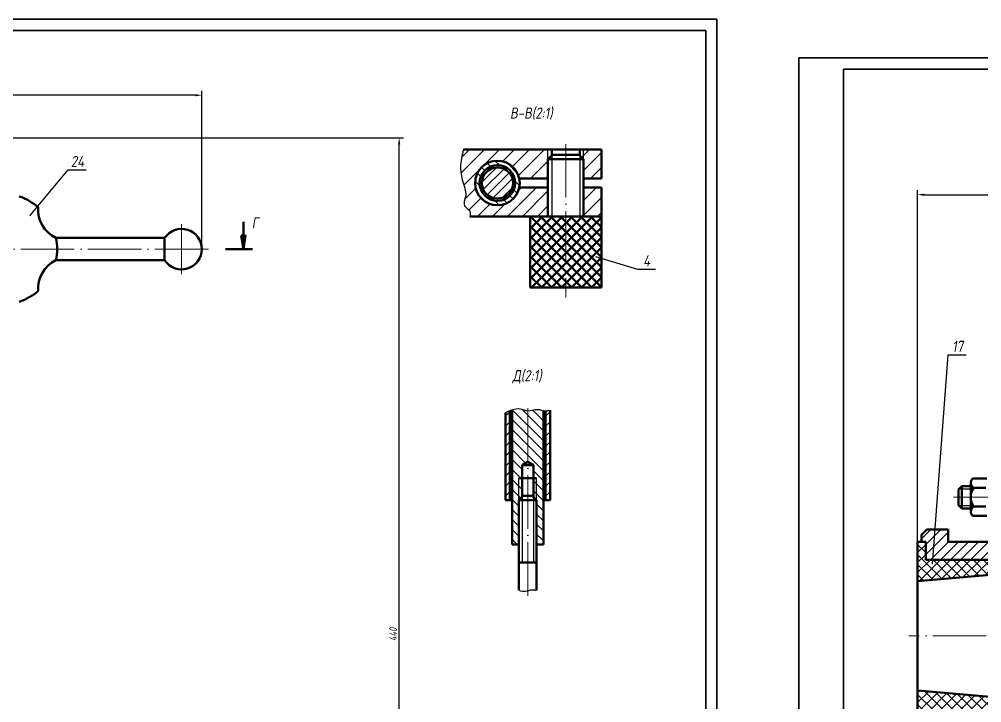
# Model space of a CAD drawing. Header units: millimetres. Extents: x 155 to 2756, y -275 to 1324.
# Drawn here: x 681.4 to 1113.6, y 375.3 to 682.3 of the extents above; entities that cross this region are included whole.
import ezdxf

# ---------------------------------------------------------------- set-up
doc = ezdxf.new("R2010")
doc.units = ezdxf.units.MM
doc.header["$PDMODE"] = 35
doc.header["$PDSIZE"] = -30
doc.linetypes.add('ACAD_ISO04W100', pattern=[30, 24, -3, 0, -3])
for name, color, linetype, lineweight in [('Контур', 5, 'Continuous', 50), ('Оси', 254, 'ACAD_ISO04W100', 20), ('Рамка', 52, 'Continuous', 35), ('Текст', 242, 'Continuous', 25), ('Тонкие линии', 200, 'Continuous', 25), ('Штриховка', 26, 'Continuous', 25)]:
    doc.layers.add(name, color=color, linetype=linetype, lineweight=lineweight)
doc.styles.add('3.5', font='txt.shx', dxfattribs={"width": 0.7, "oblique": 10, "height": 3.5})
doc.styles.add('5', font='txt.shx', dxfattribs={"width": 0.8, "oblique": 10, "height": 5})
doc.dimstyles.new('1 STANDARD(1 1)', dxfattribs={"dimscale": 0, "dimtxt": 3.5, "dimasz": 3, "dimexe": 2, "dimexo": 0, "dimgap": 1, "dimtad": 1, "dimtoh": 1, "dimdec": 1, "dimzin": 9, "dimdsep": 46, "dimtxsty": '3.5', "dimcen": 2.5, "dimclrd": 256, "dimclre": 256, "dimclrt": 256, "dimaunit": 1, "dimadec": 0, "dimazin": 0, "dimtfac": 1, "dimtdec": 1, "dimtmove": 0, "dimatfit": 3, "dimfxl": 0, "dimtolj": 1, "dimtzin": 1, "dimarcsym": 0})

# ---------------------------------------------------------------- blocks, each defined once
blk = doc.blocks.new('*D9')
at = {"layer": 'Defpoints', "color": 0}
for p in [(673.3959330384268, 629.0382210572118), (851.9777214328365, 629.0382210572117), (665.8976180845511, 182.9804819936381)]:
    blk.add_point(p, dxfattribs=at)
at = {"layer": 'Тонкие линии', "lineweight": -2}
for p, q in [((673.3959330384268, 629.0382210572118), (853.9777214328365, 629.0382210572117)), ((851.9777214328363, 185.980481993638), (851.9777214328365, 626.0382210572117)), ((665.8976180845511, 182.9804819936381), (853.9777214328363, 182.980481993638))]:
    blk.add_line(p, q, dxfattribs=at)
at = {"layer": 'Тонкие линии'}
for points in [[(851.4777214328365, 626.0382210572117), (852.4777214328365, 626.0382210572117), (851.9777214328365, 629.0382210572117)], [(851.4777214328363, 185.980481993638), (852.4777214328363, 185.980481993638), (851.9777214328363, 182.980481993638)]]:
    blk.add_solid(points, dxfattribs=at)
at = {"layer": 'Тонкие линии', "insert": (849.2277214328363, 406.009351525425), "char_height": 3.5, "attachment_point": 5, "rotation": 90, "style": '3.5'}
blk.add_mtext('\\A1;440', dxfattribs=at)
blk = doc.blocks.new('*D22')
at = {"layer": 'Defpoints', "color": 0}
for p in [(1803.254367983169, 603.4595045756614), (1803.254367983169, 520.3360276343636), (1084.750915901401, 447.5736889203108)]:
    blk.add_point(p, dxfattribs=at)
at = {"layer": 'Тонкие линии', "lineweight": -2}
for p, q in [((1084.750915901401, 447.5736889203108), (1084.750915901401, 605.4595045756614)), ((1803.254367983169, 520.3360276343636), (1803.254367983169, 605.4595045756614)), ((1087.750915901401, 603.4595045756614), (1800.254367983169, 603.4595045756614))]:
    blk.add_line(p, q, dxfattribs=at)
at = {"layer": 'Тонкие линии'}
for points in [[(1087.750915901401, 603.9595045756614), (1087.750915901401, 602.9595045756614), (1084.750915901401, 603.4595045756614)], [(1800.254367983169, 603.9595045756614), (1800.254367983169, 602.9595045756614), (1803.254367983169, 603.4595045756614)]]:
    blk.add_solid(points, dxfattribs=at)
at = {"layer": 'Тонкие линии', "insert": (1444.002641942285, 606.2095045756614), "char_height": 3.5, "attachment_point": 5, "style": '3.5'}
blk.add_mtext('\\A1;718', dxfattribs=at)
blk = doc.blocks.new('*D146')
at = {"layer": 'Defpoints', "color": 0}
for p in [(197.6568663388321, 648.1107232635959), (763.3880975315175, 579.0158499395235), (197.656866338832, 386.7587563667917)]:
    blk.add_point(p, dxfattribs=at)
at = {"layer": 'Тонкие линии', "lineweight": -2}
for p, q in [((197.656866338832, 386.7587563667917), (197.6568663388321, 650.1107232635959)), ((763.3880975315175, 579.0158499395235), (763.3880975315175, 650.1107232635959)), ((760.3880975315175, 648.1107232635959), (200.6568663388321, 648.1107232635959))]:
    blk.add_line(p, q, dxfattribs=at)
at = {"layer": 'Тонкие линии'}
for points in [[(200.6568663388321, 648.6107232635959), (200.6568663388321, 647.6107232635959), (197.6568663388321, 648.1107232635959)], [(760.3880975315175, 648.6107232635959), (760.3880975315175, 647.6107232635959), (763.3880975315175, 648.1107232635959)]]:
    blk.add_solid(points, dxfattribs=at)
at = {"layer": 'Тонкие линии', "insert": (480.5224819351748, 650.8607232635959), "char_height": 3.5, "attachment_point": 5, "style": '3.5'}
blk.add_mtext('\\A1;545 ... 676', dxfattribs=at)

msp = doc.modelspace()

# ---------------------------------------------------------------- hatches: boundary and pattern name
at = {"layer": 'Контур'}
h = msp.add_hatch(dxfattribs=at)
h.set_pattern_fill('ANSI37', color=256, style=0)
h.set_pattern_definition([(45, (49.31657156762049, -8.433488784156452), (-2.245064030267288, 2.245064030267288), []), (135, (49.31657156762049, -8.433488784156452), (-2.245064030267288, -2.245064030267288), [])])
h.paths.add_polyline_path([(942.8068295075932, 561.7347827703617), (942.8068295075933, 593.7012245556754), (910.8068295075932, 593.7012245556753), (910.8068295075932, 561.7347827703616)])
at = {"layer": 'Штриховка'}
h = msp.add_hatch(dxfattribs=at)
h.set_pattern_fill('ANSI31', color=256, scale=1.5, style=0)
h.set_pattern_definition([(45, (49.31657156762049, -8.433488784156452), (-3.367596045400932, 3.367596045400933), [])])
edge = h.paths.add_edge_path()
edge.add_line((918.8068295075932, 593.7012245556754), (918.8068295075933, 606.7012245556754))
edge.add_line((918.8068295075933, 606.7012245556754), (905.9047884787259, 606.7012245556753))
edge.add_arc((896.106829507593, 608.701224555675), 10, 179.9999999999987, 348.4630409671859, ccw=False)
edge.add_arc((896.106829507593, 608.7012245556755), 10, 11.536959032814082, 180.0000000000013, ccw=False)
edge.add_line((905.9047884787259, 610.7012245556753), (918.8068295075932, 610.7012245556753))
edge.add_line((918.8068295075932, 610.7012245556753), (918.8068295075932, 619.4001565922426))
edge.add_line((918.8068295075932, 619.4001565922426), (918.8068295075931, 623.7012245556753))
edge.add_line((918.8068295075931, 623.7012245556753), (880.8227161838181, 623.7012245556753))
edge.add_spline(control_points=[(880.8227161838181, 623.7012245556753), (880.1851882879539, 621.0300079472344), (878.969456994938, 615.9361420279959), (880.5052903990991, 608.7784224492129), (882.6913232139541, 603.3346747246286), (880.0767554520235, 598.2461828731481), (884.3601868271797, 596.6397720260879), (883.8611035935006, 594.5494150112863), (883.6585938631702, 593.7012245556753)], knot_values=[0, 0, 0, 0, 8.131097684292197, 15.5055644866599, 21.52641763192399, 25.51570603405119, 28.97147883356875, 31.33118936000763, 31.33118936000763, 31.33118936000763, 31.33118936000763], degree=3, periodic=0)
edge.add_line((883.6585938631702, 593.7012245556753), (918.8068295075932, 593.7012245556754))
h.paths.add_polyline_path([(942.8068295075931, 606.7012245556753), (934.8068295075932, 606.7012245556753), (934.8068295075932, 593.7012245556753), (942.8068295075932, 593.7012245556753)])
h.paths.add_polyline_path([(942.8068295075932, 623.7012245556753), (934.8068295075931, 623.7012245556753), (934.8068295075932, 619.4001565922426), (934.8068295075933, 610.7012245556753), (942.8068295075931, 610.7012245556754)])
h.paths.add_polyline_path([(934.8068295075931, 623.7012245556753), (933.1149082034591, 623.7012245556753), (933.114908203459, 621.092077896377), (934.8068295075932, 619.4001565922428)])
h.paths.add_polyline_path([(918.8068295075932, 619.4001565922426), (920.4987508117275, 621.092077896377), (920.4987508117275, 623.7012245556753), (918.8068295075932, 623.7012245556753)])
h = msp.add_hatch(dxfattribs=at)
h.set_pattern_fill('ANSI31,_O', color=256, angle=90)
h.set_pattern_definition([(135, (49.31657156762049, -8.433488784156452), (-2.245064030267288, -2.245064030267288), [])])
h.paths.add_polyline_path([(886.1068295075931, 608.7012245556753, 1), (906.1068295075931, 608.7012245556753, 1)])
h.paths.add_polyline_path([(888.1068295075931, 608.7012245556753, -1), (904.1068295075931, 608.7012245556753, -1)], flags=16)
h.paths.add_polyline_path([(889.1068295075931, 608.7012245556753, -1), (903.1068295075931, 608.7012245556753, -1)], flags=0)
h = msp.add_hatch(dxfattribs=at)
h.set_pattern_fill('ANSI31,_O', color=256, scale=0.9)
h.set_pattern_definition([(45, (49.31657156762049, -8.433488784156452), (-2.020557627240559, 2.02055762724056), [])])
h.paths.add_polyline_path([(889.1068295075931, 608.7012245556753, 1), (903.1068295075931, 608.7012245556753, 1)])
h = msp.add_hatch(color=256, dxfattribs=at)
h.paths.add_polyline_path([(782.0573047928447, 585.1066786195587), (783.0092475459518, 585.1066786195586), (782.0573047928448, 579.015849939524)])
h.paths.add_polyline_path([(781.1053620397374, 585.1066786195586), (782.0573047928447, 585.1066786195587), (782.0573047928447, 579.0158499395235)])
h = msp.add_hatch(dxfattribs=at)
h.set_pattern_fill('ANSI31', color=256, style=0)
h.set_pattern_definition([(45, (24.89869189237379, 1.808812598305849), (-2.245064030267288, 2.245064030267288), [])])
edge = h.paths.add_edge_path()
edge.add_spline(control_points=[(901.7142074777962, 506.4944774015058), (901.0475919173577, 506.2079708432499), (900.380899697577, 505.8795591729239), (899.7142074777962, 505.5511475025978)], knot_values=[0, 0, 0, 0, 2.071840527501985, 2.071840527501985, 2.071840527501985, 2.071840527501985], degree=3, periodic=0)
edge.add_line((899.7142074777963, 505.5511475025978), (899.7142074777961, 466.326561418154))
edge.add_line((899.7142074777961, 466.326561418154), (901.7142074777962, 466.326561418154))
edge.add_line((901.7142074777962, 466.326561418154), (901.7142074777963, 506.4944774015059))
edge = h.paths.add_edge_path()
edge.add_line((917.7142074777961, 466.326561418154), (919.7142074777961, 466.326561418154))
edge.add_line((919.7142074777961, 466.326561418154), (919.7142074777962, 506.7196144391992))
edge.add_spline(control_points=[(919.7142074777962, 506.7196144391992), (919.04672833038, 506.5683796740444), (918.3792491829637, 506.4171449088896), (917.7142074777963, 506.4292524502935)], knot_values=[18.43528886288474, 18.43528886288474, 18.43528886288474, 18.43528886288474, 20.45625647385746, 20.45625647385746, 20.45625647385746, 20.45625647385781], degree=3, periodic=0)
edge.add_line((917.7142074777962, 506.4292524502934), (917.7142074777961, 466.326561418154))
h = msp.add_hatch(dxfattribs=at)
h.set_pattern_fill('ANSI31', color=256, angle=90, style=0)
h.set_pattern_definition([(135, (24.89869189237379, 1.808812598305849), (-2.245064030267288, -2.245064030267288), [])])
edge = h.paths.add_edge_path()
edge.add_spline(control_points=[(916.7142074777962, 506.5480414819389), (915.8690677137998, 506.7142324052351), (913.5496467358181, 507.4941046282481), (911.185709702414, 506.3352929600069), (909.7142074777962, 506.4292524502935)], knot_values=[10.34586408021102, 10.34586408021102, 10.34586408021102, 10.34586408021102, 12.92026258743746, 17.4209077905337, 17.4209077905339, 17.4209077905339, 17.4209077905339], degree=3, periodic=0)
edge.add_line((909.7142074777963, 506.4292524502935), (909.7142074777963, 483.5022569276796))
edge.add_line((909.7142074777963, 483.5022569276796), (912.2308668298365, 482.0492629733209))
edge.add_line((912.2308668298365, 482.0492629733209), (912.2308668298365, 476.2222609812015))
edge.add_line((912.2308668298365, 476.2222609812015), (913.7142074777963, 476.2222609812015))
edge.add_line((913.7142074777963, 476.2222609812015), (913.7142074777962, 466.2222609812015))
edge.add_line((913.7142074777962, 466.2222609812015), (913.7142074777963, 446.3265614181542))
edge.add_line((913.7142074777963, 446.3265614181542), (916.7142074777962, 446.326561418154))
edge.add_line((916.7142074777962, 446.326561418154), (916.7142074777961, 506.5480414819388))
edge = h.paths.add_edge_path()
edge.add_spline(control_points=[(909.7142074777962, 506.4292524502935), (908.5307895226982, 506.5048169625292), (906.206048532305, 507.7308497291611), (903.8782701116019, 507.2964996398098), (902.714207477796, 506.8876207543987)], knot_values=[3.107909723390179, 3.107909723390373, 3.107909723390373, 3.107909723390373, 6.727438293422145, 10.34586408021121, 10.34586408021121, 10.34586408021121, 10.34586408021121], degree=3, periodic=0)
edge.add_line((902.7142074777963, 506.8876207543988), (902.7142074777962, 446.326561418154))
edge.add_line((902.7142074777962, 446.326561418154), (905.7142074777961, 446.326561418154))
edge.add_line((905.7142074777961, 446.326561418154), (905.714207477796, 466.2222609812017))
edge.add_line((905.714207477796, 466.2222609812017), (905.7142074777961, 476.2222609812015))
edge.add_line((905.7142074777961, 476.2222609812015), (907.1975481257562, 476.2222609812015))
edge.add_line((907.1975481257562, 476.2222609812015), (907.1975481257562, 482.0492629733207))
edge.add_line((907.1975481257562, 482.0492629733207), (909.7142074777962, 483.5022569276796))
edge.add_line((909.7142074777962, 483.5022569276796), (909.7142074777963, 506.4292524502936))
h.paths.add_polyline_path([(907.1975481257562, 476.2222609812015), (905.7142074777961, 476.2222609812015), (905.714207477796, 466.2222609812016), (907.1975481257562, 467.7056016291618)], flags=16)
h.paths.add_polyline_path([(912.2308668298363, 467.7056016291614), (913.7142074777963, 466.2222609812013), (913.7142074777961, 476.2222609812015), (912.2308668298366, 476.2222609812015)], flags=17)
h = msp.add_hatch(dxfattribs=at)
h.set_pattern_fill('ANSI31', color=256, style=0)
h.set_pattern_definition([(45, (0, 0), (-2.245064030267288, 2.245064030267288), [])])
h.paths.add_polyline_path([(1133.444118563884, 461.5860175340741), (1118.444118563884, 461.586017534074), (1118.444118563883, 447.5736889203109), (1098.444118563883, 447.5736889203109), (1098.444118563883, 453.0323634795561), (1088.891870478152, 453.0323634795561), (1086.548460675058, 450.6889536764612), (1086.548460675057, 447.5736889203108), (1088.389839750823, 447.5736889203108), (1088.389839750823, 439.4610609257289), (1141.750112606522, 439.4610609257288), (1141.750112606522, 441.8360276343636), (1144.78930380643, 441.8360276343636), (1144.78930380643, 447.8360276343636), (1133.444118563884, 447.8360276343636)])
h.paths.add_polyline_path([(1133.444118563883, 482.5736889203109), (1118.444118563883, 482.5736889203108), (1118.444118563883, 473.5860175340741), (1133.444118563883, 473.586017534074)])
h.paths.add_polyline_path([(1133.444118563884, 362.8360276343636), (1144.78930380643, 362.8360276343635), (1144.78930380643, 368.8360276343635), (1141.750112606522, 368.8360276343636), (1141.750112606522, 371.2109943429984), (1088.389839750823, 371.2109943429982), (1088.389839750823, 363.0983663484163), (1086.548460675058, 363.0983663484163), (1086.548460675057, 359.9831015922662), (1088.891870478152, 357.639691789171), (1098.444118563883, 357.639691789171), (1098.444118563883, 363.0983663484163), (1118.444118563883, 363.0983663484163), (1118.444118563883, 349.0860377346531), (1133.444118563884, 349.0860377346531)])
h.paths.add_polyline_path([(1133.444118563883, 337.0860377346531), (1118.444118563883, 337.086037734653), (1118.444118563883, 328.0983663484163), (1133.444118563883, 328.0983663484163)])
h = msp.add_hatch(dxfattribs=at)
h.set_pattern_fill('ANSI37', color=256, style=0)
h.set_pattern_definition([(45, (0, 0), (-2.245064030267288, 2.245064030267288), []), (135, (0, 0), (-2.245064030267288, -2.245064030267288), [])])
h.paths.add_polyline_path([(1084.78930380643, 380.835347445919), (1084.78930380643, 363.0983663484164), (1088.389839750823, 363.0983663484163), (1088.389839750823, 371.2109943429983), (1141.750112606522, 371.2109943429984), (1141.750112606522, 368.8360276343636), (1144.78930380643, 368.8360276343635), (1144.78930380643, 375.5860276343636)])
h.paths.add_polyline_path([(1144.78930380643, 441.8360276343637), (1141.750112606522, 441.8360276343636), (1141.750112606522, 439.4610609257288), (1088.389839750823, 439.4610609257289), (1088.389839750823, 447.5736889203108), (1084.78930380643, 447.5736889203108), (1084.78930380643, 429.8367078228082), (1144.78930380643, 435.0860276343636)])

# ---------------------------------------------------------------- linework, layer by layer
at = {"layer": 'Контур'}
for p, q in [((880.8227161838181, 623.7012245556753), (942.8068295075932, 623.7012245556753)), ((920.4987508117274, 621.0920778963768), (920.4987508117274, 623.7012245556753)), ((933.114908203459, 621.0920778963768), (933.114908203459, 623.7012245556753)), ((942.8068295075932, 623.7012245556753), (942.8068295075931, 610.7012245556753)), ((920.8068295075932, 621.4001565922426), (918.8068295075932, 619.4001565922426)), ((918.8068295075932, 606.7012245556754), (918.8068295075932, 619.4001565922426)), ((918.8068295075932, 619.4001565922426), (934.8068295075932, 619.4001565922426)), ((920.8068295075933, 621.4001565922428), (932.8068295075932, 621.4001565922426)), ((932.8068295075932, 621.4001565922426), (934.8068295075932, 619.4001565922426)), ((934.8068295075933, 606.7012245556754), (934.8068295075932, 619.4001565922426)), ((918.8068295075932, 610.7012245556753), (905.9047884787259, 610.7012245556753)), ((942.8068295075932, 610.7012245556753), (934.8068295075933, 610.7012245556753)), ((918.8068295075932, 606.7012245556754), (905.9047884787259, 606.7012245556753)), ((918.8068295075932, 593.7012245556753), (918.8068295075932, 606.7012245556753)), ((934.8068295075932, 593.7012245556753), (934.8068295075932, 606.7012245556753)), ((942.8068295075932, 606.7012245556753), (934.8068295075933, 606.7012245556753)), ((942.8068295075931, 606.7012245556753), (942.8068295075932, 593.7012245556753)), ((942.8068295075932, 593.7012245556753), (883.6585938631702, 593.7012245556753)), ((910.8068295075932, 593.7012245556753), (910.8068295075932, 561.7347827703616)), ((942.8068295075932, 593.7012245556753), (942.8068295075932, 561.7347827703616)), ((782.0573047928447, 579.0158499395235), (782.0573047928447, 591.1975072995938)), ((697.8908304662586, 584.0158499395235), (746.6884094939592, 584.0158499395235)), ((746.6884094939592, 574.0158499395235), (746.6884094939592, 584.0158499395235)), ((782.0573047928447, 579.0158499395235), (781.1053620397374, 585.1066786195586)), ((783.0092475459519, 585.1066786195586), (781.1053620397374, 585.1066786195586)), ((782.0573047928447, 579.0158499395235), (783.0092475459519, 585.1066786195586)), ((774.0573047928447, 579.0158499395235), (786.0573047928447, 579.0158499395235)), ((697.8908304662586, 574.0158499395235), (746.6884094939592, 574.0158499395235)), ((910.8068295075932, 561.7347827703616), (942.8068295075932, 561.7347827703616)), ((901.7142074777962, 466.326561418154), (901.7142074777962, 506.4944774015058)), ((902.7142074777962, 506.8876207543987), (902.7142074777962, 446.326561418154)), ((916.7142074777962, 446.326561418154), (916.7142074777962, 506.5480414819384)), ((917.7142074777962, 466.326561418154), (917.7142074777962, 506.4292524502808)), ((919.7142074777962, 466.326561418154), (919.7142074777962, 506.7196144391991)), ((899.7142074777962, 466.326561418154), (899.7142074777962, 505.5511475025976)), ((907.1975481257562, 482.0492629733208), (909.7142074777962, 483.5022569276797)), ((907.1975481257562, 467.7056016291619), (907.1975481257562, 482.0492629733208)), ((907.1975481257562, 482.0492629733208), (912.2308668298365, 482.0492629733209)), ((909.7142074777962, 483.5022569276797), (912.2308668298365, 482.0492629733209)), ((912.2308668298363, 467.7056016291619), (912.2308668298365, 482.0492629733209)), ((905.7142074777962, 476.2222609812015), (913.7142074777962, 476.2222609812015)), ((1115.786261011712, 475.9860175340741), (1109.594192924559, 475.9860175340741)), ((1104.694118563884, 472.586017534074), (1103.194118563884, 471.086017534074)), ((1103.194118563884, 471.086017534074), (1103.194118563884, 464.0860175340741)), ((1108.694544234488, 472.5860175340741), (1104.694118563884, 472.586017534074)), ((1104.694118563884, 472.586017534074), (1104.694118563884, 462.5860175340741)), ((1108.694544234488, 473.7874529270608), (1108.694544234488, 461.3845821410861)), ((1109.974118563883, 471.7860175340729), (1115.406335372388, 471.7860175340729)), ((907.714207477796, 468.2222609812017), (905.714207477796, 466.2222609812017)), ((907.714207477796, 468.2222609812017), (911.7142074777962, 468.2222609812015)), ((911.7142074777962, 468.2222609812015), (913.7142074777962, 466.2222609812015)), ((899.7142074777962, 466.326561418154), (902.7142074777962, 466.326561418154)), ((905.7142074777962, 425.7799768683333), (905.714207477796, 466.2222609812017)), ((905.714207477796, 466.2222609812017), (913.7142074777962, 466.2222609812015)), ((913.7142074777962, 466.2222609812015), (913.7142074777962, 425.7799768683333)), ((916.7142074777962, 466.326561418154), (919.7142074777962, 466.326561418154)), ((1104.694118563884, 462.5860175340741), (1103.194118563884, 464.0860175340741)), ((1108.694544234488, 462.5860175340741), (1104.694118563884, 462.5860175340741)), ((1109.974118563883, 463.386017534074), (1115.406335372388, 463.386017534074)), ((1109.594192924558, 459.1860175340739), (1115.786261011713, 459.1860175340739)), ((1086.548460675057, 450.6889536764611), (1088.891870478152, 453.0323634795561)), ((1086.548460675057, 447.5736889203108), (1086.548460675057, 450.6889536764611)), ((1088.891870478152, 453.0323634795561), (1098.444118563883, 453.0323634795561)), ((1098.444118563883, 453.0323634795561), (1098.444118563883, 447.5736889203109)), ((902.7142074777962, 446.326561418154), (905.7142074777962, 446.326561418154)), ((913.7142074777964, 446.3265614181541), (916.7142074777962, 446.326561418154)), ((1084.78930380643, 405.3360276343636), (1084.78930380643, 447.5736889203108)), ((1088.389839750823, 447.5736889203108), (1084.78930380643, 447.5736889203108)), ((1088.389839750823, 439.4610609257288), (1088.389839750823, 447.5736889203108)), ((1098.444118563883, 447.5736889203109), (1118.444118563883, 447.5736889203109)), ((905.7142074777962, 438.2222609812015), (913.7142074777962, 438.2222609812015)), ((1141.750112606522, 439.4610609257288), (1088.389839750823, 439.4610609257288)), ((1144.78930380643, 435.0860276343636), (1084.78930380643, 429.8367078228081)), ((1084.78930380643, 405.3360276343636), (1084.78930380643, 363.0983663484163)), ((1144.78930380643, 375.5860276343636), (1084.78930380643, 380.835347445919))]:
    msp.add_line(p, q, dxfattribs=at)
for radius in [10, 8, 7]:
    msp.add_circle((896.1068295075931, 608.7012245556753), radius, dxfattribs=at)
for centre, radius, start, end in [((673.3959330384268, 579.0158499395235), 25, 48.66292488494233, 71.33707511505757), ((703.9432930483432, 596.7234938323999), 14.07538690820581, 175.6676524170944, 244.5322315006635), ((754.2897365361405, 579.0158499395235), 9.098360995376938, 213.3361142670093, 146.6638857329902), ((673.3959330384268, 579.0158499395235), 25, 348.4630409671845, 11.53695903281552), ((703.9432930483432, 561.3082060466471), 14.07538690820581, 115.4677684993365, 184.3323475829056), ((673.3959330384268, 579.0158499395235), 25, 288.6629248849424, 311.3370751150576), ((1111.263007027027, 474.0197921814747), 2.578949911456424, 130.3225988775149, 240.0150445327962), ((1114.853769136783, 467.9924164001916), 6.180808950015087, 142.1373286905863, 183.770016297971), ((1114.853769136783, 467.1796186679553), 6.180808950015087, 176.229983702029, 217.8626713094138), ((1111.263007027027, 461.1522428866722), 2.578949911456424, 119.9849554672038, 229.6774011224851)]:
    msp.add_arc(centre, radius, start, end, dxfattribs=at)
at = {"layer": 'Оси'}
for p, q in [((926.8068295075932, 626.2186535102028), (926.8068295075932, 557.2634443420329)), ((754.2897365361405, 590.2086399366204), (754.2897365361405, 567.8230599424265)), ((766.3285944394988, 579.0158499395235), (556.0456736316423, 579.0158499395235)), ((909.7142074777962, 423.3650596429698), (909.7142074777962, 509.646799337781)), ((1100.806512974423, 467.5860175340741), (1154.400202637974, 467.5860175340741)), ((1807.891622166523, 405.3360276343635), (1080.854528653122, 405.3360276343636))]:
    msp.add_line(p, q, dxfattribs=at)
at = {"layer": 'Рамка'}
for p, q in [((154.6154373025079, 682.2543460316949), (994.6154373025079, 682.2543460316949)), ((994.6154373025079, 682.2543460316949), (994.6154373025076, 88.25434603169492)), ((989.6154373025076, 677.2543460316949), (174.6154373025079, 677.254346031695)), ((989.6154373025076, 93.25434603169492), (989.6154373025076, 677.2543460316949)), ((1031.465212537194, 70.90733151312565), (1031.465212537194, 664.9073315131257)), ((1031.465212537194, 664.9073315131257), (1871.465212537194, 664.9073315131257)), ((1051.465212537194, 659.9073315131258), (1051.465212537194, 75.90733151312565)), ((1866.465212537194, 659.9073315131257), (1051.465212537194, 659.9073315131258))]:
    msp.add_line(p, q, dxfattribs=at)
at = {"layer": 'Тонкие линии'}
for p, q in [((918.8068295075932, 619.4001565922426), (918.8068295075932, 623.7012245556753)), ((934.8068295075932, 619.4001565922426), (934.8068295075932, 623.7012245556753)), ((920.4987508117274, 621.0920778963768), (920.4987508117275, 593.7012245556754)), ((933.114908203459, 621.0920778963768), (933.1149082034589, 593.7012245556754)), ((686.1582564262853, 593.95558926184), (703.3218237047822, 614.6165844111774)), ((703.3218237047822, 614.6165844111774), (711.4089732948078, 614.6165844111774)), ((940.1057465480485, 575.7492277835704), (959.0585945226476, 570.0254004748481)), ((959.0585945226476, 570.0254004748481), (967.1457441126731, 570.0254004748481)), ((1091.377437618285, 437.4843200729892), (1098.45103112088, 531.5720780033598)), ((1098.45103112088, 531.5720780033598), (1106.538180710905, 531.5720780033598)), ((905.714207477796, 466.2222609812017), (905.714207477796, 476.2222609812015)), ((913.7142074777962, 466.2222609812015), (913.7142074777962, 476.2222609812015)), ((1103.475587600502, 471.3674865706917), (1108.694544234488, 471.3674865706917)), ((907.1975481257562, 467.7056016291619), (907.1975481257562, 438.2222609812015)), ((912.2308668298363, 467.7056016291619), (912.2308668298363, 438.2222609812015)), ((1103.475587600502, 463.8045484974565), (1108.694544234488, 463.8045484974565))]:
    msp.add_line(p, q, dxfattribs=at)
for points in [[(880.8227161838181, 623.7012245556753), (879.5486680393046, 615.6705613902222), (880.8227161838181, 608.4069836254644), (881.7882726552975, 602.4640573010665), (881.3220534518173, 598.5021055585976), (883.7656538325962, 596.0585051778187), (883.6585938631702, 593.7012245556753)], [(899.7142074777962, 505.5511475025978), (906.2049347430439, 507.3158143163814), (909.7142074777962, 506.4292524502935), (914.1752367511313, 507.0250922497371), (917.714207477796, 506.4292524502935), (919.7142074777962, 506.7196144391992)], [(905.7142074777962, 425.7799768683333), (908.6154232486447, 425.4056739204507), (911.7985629218242, 426.0603731099591), (913.7142074777962, 425.7799768683333)]]:
    msp.add_spline(points, degree=3, dxfattribs=at)

# ---------------------------------------------------------------- texts
at = {"layer": 'Текст', "style": '5', "oblique": 10, "width": 0.8}
for s, p in [('В-В(2:1)', (901.7376098975851, 637.6097450638044)), ('24', (704.5874260821793, 615.8815991312122)), ('Г', (785.7975018905731, 588.2794752551385)), ('4', (961.528543211004, 571.2904151948828)), ('17', (1100.264656293633, 532.8370927233946)), ('Д(2:1)', (902.8751500540266, 519.6782144239633))]:
    msp.add_text(s, height=5, dxfattribs=at).set_placement(p)

# ---------------------------------------------------------------- dimensions: what is measured, and where the dimension line sits
at = {"layer": 'Тонкие линии'}
for base, p1, p2, text, picture, middle in [((197.6568663388321, 648.1107232635959), (763.3880975315175, 579.0158499395235), (197.656866338832, 386.7587563667917), '545 ... 676', '*D146', (480.5224819351748, 648.1107232635959)), ((1803.254367983169, 603.4595045756614), (1084.750915901401, 447.5736889203108), (1803.254367983169, 520.3360276343636), '718', '*D22', (1444.002641942285, 603.4595045756614))]:
    dim = msp.add_linear_dim(base=base, p1=p1, p2=p2, text=text, dimstyle='1 STANDARD(1 1)', override={"dimscale": 1}, dxfattribs=at)
    dim.commit()
    dim.dimension.update_dxf_attribs({"geometry": picture, "text_midpoint": middle, "dimtype": 160})
dim = msp.add_linear_dim(base=(851.9777214328365, 629.0382210572117), p1=(665.8976180845511, 182.9804819936381), p2=(673.3959330384268, 629.0382210572118), angle=90, text='440', dimstyle='1 STANDARD(1 1)', override={"dimscale": 1, "dimtxt": 4}, dxfattribs=at)
dim.commit()
dim.dimension.update_dxf_attribs({"geometry": '*D9', "text_midpoint": (849.2277214328363, 406.009351525425)})

doc.saveas('drawing.dxf')
